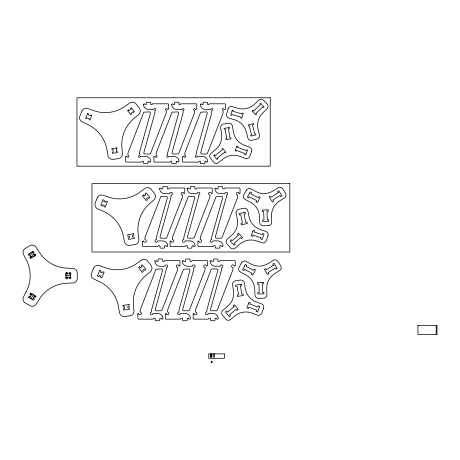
<?xml version="1.0" encoding="UTF-8"?>
<svg xmlns="http://www.w3.org/2000/svg" width="460" height="460" viewBox="0 0 460 460"><rect width="100%" height="100%" fill="white"/><g stroke="black" fill="none" stroke-linecap="round" stroke-linejoin="round"><path stroke-width="0.69" d="M210.577 357.109L211.209 353.872L211.847 357.109L210.577 357.109L210.577 353.872M29.566 297.896L32.091 293.526M31.004 298.712L33.591 294.239M32.43 299.552L34.793 295.464M30.113 254.886L28.928 255.57L28.186 254.282L33.425 251.258L34.166 252.546L32.976 253.23M30.992 256.404L29.802 257.088L30.544 258.376L35.788 255.352L35.046 254.064L33.856 254.754M31.705 256.795L30.59 257.439A3.421 3.421 0 0 0 29.975 257.893M33.931 255.513L35.04 254.869A3.421 3.421 0 0 1 35.742 254.564M65.521 273.918L71.15 273.918M65.521 275.575L70.685 275.575M65.521 277.23L71.15 277.23M417.939 325.416L437 325.404L437 334.535L417.939 334.535L417.939 325.404M212.416 361.646L212.083 361.87L212.336 362.227M31.809 294.653L30.694 294.009A3.421 3.421 0 0 1 30.187 293.652M34.028 295.935L35.144 296.579A3.421 3.421 0 0 0 36.075 296.947M31.188 295.084L30.003 294.4L30.745 293.118L35.983 296.142L35.242 297.424L34.057 296.74M30.308 296.608L29.124 295.924L28.382 297.206L33.62 300.23L34.362 298.948L33.178 298.264M32.01 251.545L34.592 256.03M30.808 252.781L33.16 256.852M29.365 253.592L31.889 257.968M436.178 325.416L436.178 334.535M214.527 353.872L214.527 357.109L213.262 357.109L213.262 353.872M211.847 353.872L211.847 357.109M69.213 273.918L69.213 272.55L70.696 272.55L70.696 278.599L69.213 278.599L69.213 277.23M67.453 273.918L67.453 272.55L65.97 272.55L65.97 278.599L67.453 278.599L67.453 277.23M66.763 273.711L66.763 273.067A3.421 3.421 0 0 0 66.614 272.055M66.763 276.92L66.763 278.202A3.421 3.421 0 0 1 66.683 278.961M125.683 156.871L125.672 161.546L126.138 162.104L141.755 162.115L142.324 161.201L143.353 161.201L143.612 163.616L147.511 163.714L148.068 163.242L148.08 161.201L149.103 161.201C148.741 162.271 150.696 162.535 150.782 161.546A5.135 5.135 0 0 0 145.648 156.406L140.283 156.406A0.914 0.914 0 0 1 139.368 157.32A0.914 0.914 0 0 1 138.454 156.406A0.914 0.914 0 0 1 139.368 155.497L139.368 152.984L150.38 113.344A1.138 1.138 0 0 0 149.281 111.895L143.83 112.182L128.346 151.984A5.704 5.704 0 0 0 127.955 154.054L127.955 155.497A0.914 0.914 0 0 1 128.869 156.406A0.914 0.914 0 0 1 127.955 157.32A0.914 0.914 0 0 1 127.04 156.406L126.034 156.446L125.683 156.871M143.474 104.265L143.462 104.368A5.135 5.135 0 0 0 148.603 109.503L153.968 109.503A0.914 0.914 0 0 1 154.876 108.589A0.914 0.914 0 0 1 155.79 109.503A0.914 0.914 0 0 1 154.876 110.417L154.876 112.93L143.865 152.57A1.138 1.138 0 0 0 144.969 154.014L149.966 154.014L150.437 153.692L165.905 113.925A5.704 5.704 0 0 0 166.29 111.855L166.29 110.417A0.914 0.914 0 0 1 165.381 109.503A0.914 0.914 0 0 1 166.29 108.589A0.914 0.914 0 0 1 167.204 109.503L168.216 109.463L168.567 109.037L168.573 104.368L168.107 103.805L152.496 103.799L151.921 104.707L150.897 104.707L150.638 102.292L146.74 102.2L146.176 102.666L146.171 104.707L145.141 104.707L144.676 103.805L143.474 104.265M142.646 241.362L142.635 246.031L143.1 246.594L157.803 246.6L158.378 245.686L159.861 245.686L160.114 248.107L164.013 248.199L164.577 247.733L164.582 245.686L166.066 245.686C165.703 246.761 167.658 247.026 167.745 246.031A5.135 5.135 0 0 0 162.61 240.896L157.699 240.896A1.368 1.368 0 0 1 156.331 242.265A1.368 1.368 0 0 1 154.962 240.896A1.368 1.368 0 0 1 156.331 239.528L156.331 237.469L167.342 197.829A1.138 1.138 0 0 0 166.244 196.38L161.247 196.386L160.77 196.708L145.308 236.474A5.704 5.704 0 0 0 144.917 238.539L144.917 239.528A1.368 1.368 0 0 1 146.286 240.896A1.368 1.368 0 0 1 144.917 242.265A1.368 1.368 0 0 1 143.549 240.896L142.646 241.362M137.856 313.916L137.845 318.584L138.31 319.142L153.013 319.154L153.583 318.24L155.066 318.24L155.325 320.66L159.223 320.752L159.787 320.286L159.792 318.24L161.276 318.24C160.914 319.315 162.869 319.579 162.955 318.584A5.135 5.135 0 0 0 157.82 313.45L152.91 313.45A1.368 1.368 0 0 1 151.541 314.818A1.368 1.368 0 0 1 150.173 313.45A1.368 1.368 0 0 1 151.541 312.075L151.541 310.023L162.552 270.382A1.138 1.138 0 0 0 161.454 268.933L156.003 269.221L140.513 309.028A5.704 5.704 0 0 0 140.127 311.092L140.127 312.075A1.368 1.368 0 0 1 141.496 313.45A1.368 1.368 0 0 1 140.127 314.818A1.368 1.368 0 0 1 138.759 313.45L137.856 313.916M153.905 156.871L153.899 161.546L154.364 162.104L169.976 162.115L170.551 161.201L171.574 161.201L171.833 163.616L175.731 163.714L176.295 163.242L176.301 161.201L177.33 161.201C176.968 162.271 178.923 162.535 179.009 161.546A5.135 5.135 0 0 0 173.868 156.406L168.504 156.406A0.914 0.914 0 0 1 167.595 157.32A0.914 0.914 0 0 1 166.681 156.406A0.914 0.914 0 0 1 167.595 155.497L167.595 152.984L178.606 113.344A1.138 1.138 0 0 0 177.502 111.895L172.052 112.182L156.567 151.984A5.704 5.704 0 0 0 156.181 154.054L156.181 155.497A0.914 0.914 0 0 1 157.09 156.406A0.914 0.914 0 0 1 156.181 157.32A0.914 0.914 0 0 1 155.267 156.406L154.255 156.446L153.905 156.871M159.66 188.456L159.649 188.56A5.135 5.135 0 0 0 164.789 193.7L169.694 193.7A1.368 1.368 0 0 1 171.062 192.332A1.368 1.368 0 0 1 172.431 193.7A1.368 1.368 0 0 1 171.062 195.069L171.062 197.121L160.051 236.762A1.138 1.138 0 0 0 161.149 238.211L166.152 238.211L166.623 237.889L182.091 198.122A5.704 5.704 0 0 0 182.476 196.052L182.476 195.069A1.368 1.368 0 0 1 181.108 193.7A1.368 1.368 0 0 1 182.476 192.332A1.368 1.368 0 0 1 183.845 193.7L184.759 193.125L184.759 188.56L184.293 188.002L169.59 187.99L169.021 188.905L167.538 188.905L167.279 186.49L163.38 186.392L162.823 186.863L162.811 188.905L161.328 188.905L160.862 188.002L159.66 188.456M154.87 261.01L154.859 261.113A5.135 5.135 0 0 0 159.994 266.254L164.904 266.254A1.368 1.368 0 0 1 166.273 264.88A1.368 1.368 0 0 1 167.641 266.254A1.368 1.368 0 0 1 166.273 267.622L166.273 269.675L155.261 309.315A1.138 1.138 0 0 0 156.36 310.764L161.362 310.764L161.834 310.442L177.295 270.675A5.704 5.704 0 0 0 177.686 268.605L177.686 267.622A1.368 1.368 0 0 1 176.318 266.254A1.368 1.368 0 0 1 177.686 264.88A1.368 1.368 0 0 1 179.055 266.254L179.969 265.679L179.969 261.113L179.504 260.555L164.801 260.544L164.231 261.458L162.748 261.458L162.489 259.037L158.591 258.945L158.027 259.411L158.021 261.458L156.538 261.458L156.066 260.555L154.87 261.01M171.701 104.265L171.689 104.368A5.135 5.135 0 0 0 176.824 109.503L182.189 109.503A0.914 0.914 0 0 1 183.103 108.589A0.914 0.914 0 0 1 184.017 109.503A0.914 0.914 0 0 1 183.103 110.417L183.103 112.93L172.092 152.57A1.138 1.138 0 0 0 173.19 154.014L178.187 154.014L178.664 153.692L194.126 113.925A5.704 5.704 0 0 0 194.517 111.855L194.517 110.417A0.914 0.914 0 0 1 193.602 109.503A0.914 0.914 0 0 1 194.517 108.589A0.914 0.914 0 0 1 195.431 109.503L196.437 109.463L196.788 109.037L196.799 104.368L196.334 103.805L180.717 103.799L180.147 104.707L179.118 104.707L178.859 102.292L174.961 102.2L174.403 102.666L174.392 104.707L173.368 104.707L172.897 103.805L171.701 104.265M170.096 241.362L170.085 246.031L170.551 246.594L185.254 246.6L185.823 245.686L187.312 245.686L187.565 248.107L191.463 248.199L192.027 247.733L192.033 245.686L193.516 245.686C193.154 246.761 195.109 247.026 195.195 246.031A5.135 5.135 0 0 0 190.06 240.896L185.15 240.896A1.368 1.368 0 0 1 183.781 242.265A1.368 1.368 0 0 1 182.413 240.896A1.368 1.368 0 0 1 183.781 239.528L183.781 237.469L194.793 197.829A1.138 1.138 0 0 0 193.695 196.38L188.698 196.386L188.22 196.708L172.759 236.474A5.704 5.704 0 0 0 172.368 238.539L172.368 239.528A1.368 1.368 0 0 1 173.736 240.896A1.368 1.368 0 0 1 172.368 242.265A1.368 1.368 0 0 1 170.999 240.896L170.096 241.362M165.307 313.916L165.295 318.584L165.761 319.142L180.464 319.154L181.033 318.24L182.517 318.24L182.775 320.66L186.674 320.752L187.231 320.286L187.243 318.24L188.726 318.24C188.364 319.315 190.319 319.579 190.405 318.584A5.135 5.135 0 0 0 185.271 313.45L180.36 313.45A1.368 1.368 0 0 1 178.992 314.818A1.368 1.368 0 0 1 177.623 313.45A1.368 1.368 0 0 1 178.992 312.075L178.992 310.023L190.003 270.382A1.138 1.138 0 0 0 188.905 268.933L183.454 269.221L167.963 309.028A5.704 5.704 0 0 0 167.578 311.092L167.578 312.075A1.368 1.368 0 0 1 168.946 313.45A1.368 1.368 0 0 1 167.578 314.818A1.368 1.368 0 0 1 166.209 313.45L165.307 313.916M182.551 156.871L182.545 161.546L183.011 162.104L198.628 162.115L199.197 161.201L200.221 161.201L200.48 163.616L204.378 163.714L204.941 163.242L204.947 161.201L205.976 161.201C205.614 162.271 207.569 162.535 207.655 161.546A5.135 5.135 0 0 0 202.515 156.406L197.15 156.406A0.914 0.914 0 0 1 196.242 157.32A0.914 0.914 0 0 1 195.327 156.406A0.914 0.914 0 0 1 196.242 155.497L196.242 152.984L207.253 113.344A1.138 1.138 0 0 0 206.149 111.895L200.698 112.182L185.213 151.984A5.704 5.704 0 0 0 184.828 154.054L184.828 155.497A0.914 0.914 0 0 1 185.742 156.406A0.914 0.914 0 0 1 184.828 157.32A0.914 0.914 0 0 1 183.914 156.406L182.902 156.446L182.551 156.871M187.111 188.456L187.099 188.56A5.135 5.135 0 0 0 192.24 193.7L197.144 193.7A1.368 1.368 0 0 1 198.513 192.332A1.368 1.368 0 0 1 199.881 193.7A1.368 1.368 0 0 1 198.513 195.069L198.513 197.121L187.502 236.762A1.138 1.138 0 0 0 188.6 238.211L193.602 238.211L194.074 237.889L209.541 198.122A5.704 5.704 0 0 0 209.927 196.052L209.927 195.069A1.368 1.368 0 0 1 208.558 193.7A1.368 1.368 0 0 1 209.927 192.332A1.368 1.368 0 0 1 211.295 193.7L212.209 193.125L212.209 188.56L211.744 188.002L197.041 187.99L196.472 188.905L194.988 188.905L194.73 186.49L190.831 186.392L190.273 186.863L190.262 188.905L188.778 188.905L188.312 188.002L187.111 188.456M182.321 261.01L182.309 261.113A5.135 5.135 0 0 0 187.444 266.254L192.355 266.254A1.368 1.368 0 0 1 193.723 264.88A1.368 1.368 0 0 1 195.092 266.254A1.368 1.368 0 0 1 193.723 267.622L193.723 269.675L182.712 309.315A1.138 1.138 0 0 0 183.81 310.764L188.813 310.764L189.284 310.442L204.746 270.675A5.704 5.704 0 0 0 205.137 268.605L205.137 267.622A1.368 1.368 0 0 1 203.768 266.254A1.368 1.368 0 0 1 205.137 264.88A1.368 1.368 0 0 1 206.505 266.254L207.42 265.679L207.42 261.113L206.954 260.555L192.251 260.544L191.682 261.458L190.198 261.458L189.94 259.037L186.041 258.945L185.478 259.411L185.472 261.458L183.988 261.458L183.517 260.555L182.321 261.01M200.347 104.265L200.336 104.368A5.135 5.135 0 0 0 205.47 109.503L210.835 109.503A0.914 0.914 0 0 1 211.749 108.589A0.914 0.914 0 0 1 212.664 109.503A0.914 0.914 0 0 1 211.749 110.417L211.749 112.93L200.738 152.57A1.138 1.138 0 0 0 201.836 154.014L206.839 154.014L207.31 153.692L222.772 113.925A5.704 5.704 0 0 0 223.163 111.855L223.163 110.417A0.914 0.914 0 0 1 222.249 109.503A0.914 0.914 0 0 1 223.163 108.589A0.914 0.914 0 0 1 224.077 109.503L225.084 109.463L225.434 109.037L225.446 104.368L224.98 103.805L209.363 103.799L208.794 104.707L207.765 104.707L207.506 102.292L203.613 102.2L203.05 102.666L203.038 104.707L202.015 104.707L201.543 103.805L200.347 104.265M197.932 241.362L197.921 246.031L198.392 246.594L213.089 246.6L213.664 245.686L215.148 245.686L215.406 248.107L219.299 248.199L219.863 247.733L219.874 245.686L221.358 245.686C220.99 246.761 222.95 247.026 223.031 246.031A5.135 5.135 0 0 0 217.896 240.896L212.992 240.896A1.368 1.368 0 0 1 211.617 242.265A1.368 1.368 0 0 1 210.249 240.896A1.368 1.368 0 0 1 211.617 239.528L211.617 237.469L222.628 197.829A1.138 1.138 0 0 0 221.53 196.38L216.574 196.38L216.062 196.708L200.594 236.474A5.704 5.704 0 0 0 200.203 238.539L200.203 239.528A1.368 1.368 0 0 1 201.578 240.896A1.368 1.368 0 0 1 200.203 242.265A1.368 1.368 0 0 1 198.835 240.896L197.932 241.362M193.142 313.916L193.131 318.584L193.597 319.142L208.299 319.154L208.869 318.24L210.352 318.24L210.611 320.66L214.509 320.752L215.073 320.286L215.079 318.24L216.562 318.24C216.2 319.315 218.155 319.579 218.241 318.584A5.135 5.135 0 0 0 213.106 313.45L208.196 313.45A1.368 1.368 0 0 1 206.827 314.818A1.368 1.368 0 0 1 205.459 313.45A1.368 1.368 0 0 1 206.827 312.075L206.827 310.023L217.839 270.382A1.138 1.138 0 0 0 216.74 268.933L211.744 268.939L211.266 269.261L195.805 309.028A5.704 5.704 0 0 0 195.414 311.092L195.414 312.075A1.368 1.368 0 0 1 196.782 313.45A1.368 1.368 0 0 1 195.414 314.818A1.368 1.368 0 0 1 194.045 313.45L193.142 313.916M214.946 188.456L214.935 188.56A5.135 5.135 0 0 0 220.075 193.7L224.98 193.7A1.368 1.368 0 0 1 226.349 192.332A1.368 1.368 0 0 1 227.723 193.7A1.368 1.368 0 0 1 226.349 195.069L226.349 197.121L215.337 236.762A1.138 1.138 0 0 0 216.441 238.211L221.438 238.211L221.91 237.889L237.377 198.122A5.704 5.704 0 0 0 237.762 196.052L237.762 195.069A1.368 1.368 0 0 1 236.394 193.7A1.368 1.368 0 0 1 237.762 192.332A1.368 1.368 0 0 1 239.137 193.7L240.045 193.125L240.045 188.56L239.579 188.002L224.877 187.99L224.308 188.905L222.824 188.905L222.565 186.49L218.667 186.392L218.109 186.863L218.097 188.905L216.614 188.905L216.148 188.002L214.946 188.456M210.157 261.01L210.145 261.113A5.135 5.135 0 0 0 215.28 266.254L220.19 266.254A1.368 1.368 0 0 1 221.559 264.88A1.368 1.368 0 0 1 222.927 266.254A1.368 1.368 0 0 1 221.559 267.622L221.559 269.675L210.548 309.315A1.138 1.138 0 0 0 211.646 310.764L216.648 310.764L217.12 310.442L232.587 270.675A5.704 5.704 0 0 0 232.973 268.605L232.973 267.622A1.368 1.368 0 0 1 231.604 266.254A1.368 1.368 0 0 1 232.973 264.88A1.368 1.368 0 0 1 234.341 266.254L235.255 265.679L235.255 261.113L234.79 260.555L220.087 260.544L219.518 261.458L218.034 261.458L217.775 259.037L213.877 258.945L213.319 259.411L213.308 261.458L211.824 261.458L211.358 260.555L210.157 261.01M232.242 110.164L230.811 115.098L231.794 115.385L232.053 114.505L241.034 117.127L240.781 118.001L241.77 118.289L243.202 113.355L242.219 113.068L241.96 113.948L232.978 111.331L233.231 110.452L232.242 110.164M228.091 108.945L226.642 113.873A3.421 3.421 0 0 0 228.965 118.128L234.571 119.761A17.118 17.118 0 0 1 246.416 132.123L247.802 137.781A3.421 3.421 0 0 0 251.93 140.294L256.921 139.087A3.421 3.421 0 0 0 259.446 134.941L258.054 129.271A17.118 17.118 0 0 1 262.844 112.832L267.047 108.807A3.421 3.421 0 0 0 267.156 103.971L263.62 100.251A3.421 3.421 0 0 0 258.767 100.142L254.552 104.178A17.118 17.118 0 0 1 237.923 108.255L232.334 106.628A3.421 3.421 0 0 0 228.091 108.945M252.793 231.501L251.286 235.928L252.689 236.411L253.132 235.112L261.13 237.826L260.688 239.119L262.091 239.602L264.04 233.875L262.637 233.392L262.194 234.692L254.196 231.978L254.639 230.684L253.236 230.201L252.793 231.501M267.973 235.767L266.305 240.626A3.421 3.421 0 0 1 261.964 242.759L256.456 240.885A17.118 17.118 0 0 0 239.66 244.225L235.273 248.072A3.421 3.421 0 0 1 230.431 247.75L227.056 243.875A3.421 3.421 0 0 1 227.384 239.05L231.759 235.215A17.118 17.118 0 0 0 237.268 219.006L236.13 213.279A3.421 3.421 0 0 1 238.826 209.248L243.869 208.265A3.421 3.421 0 0 1 247.882 210.956L249.021 216.666A17.118 17.118 0 0 0 260.308 229.54L265.834 231.414A3.421 3.421 0 0 1 267.973 235.767M211.18 362.089C210.645 361.508 212.152 362.164 211.18 362.089M248.555 303.571L246.899 307.947L248.285 308.476L248.774 307.194L256.674 310.178L256.191 311.46L257.577 311.983L259.716 306.325L258.33 305.802L257.847 307.084L249.941 304.1L250.43 302.818L249.044 302.289L248.555 303.571M97.169 197.949L95.237 203.015A4.566 4.566 0 0 0 97.687 208.828L103.327 211.278A34.241 34.241 0 0 1 123.234 235.75L124.482 241.77A4.566 4.566 0 0 0 129.674 245.352L135.027 244.49A4.566 4.566 0 0 0 138.839 239.464L138.138 233.358A34.241 34.241 0 0 1 149.379 203.878L153.968 199.789A4.566 4.566 0 0 0 154.474 193.499L151.052 189.296A4.566 4.566 0 0 0 144.791 188.508L139.857 192.171A34.241 34.241 0 0 1 108.704 197.173L102.867 195.241A4.566 4.566 0 0 0 97.169 197.949M102.982 199.83L100.826 205.482L102.212 206.011L102.701 204.729L104.345 205.355L103.856 206.638L105.242 207.167L107.398 201.514L106.013 200.986L105.524 202.262L103.885 201.641L104.368 200.359L102.982 199.83M236.894 146.027L235.066 150.822L236.026 151.19L236.354 150.339L245.099 153.669L244.772 154.525L245.732 154.888L247.56 150.092L246.6 149.724L246.278 150.575L237.532 147.246L237.855 146.389L236.894 146.027M263.586 308.355L261.752 313.156A3.421 3.421 0 0 1 257.341 315.14L251.896 313.076A17.118 17.118 0 0 0 235.002 315.842L230.483 319.539A3.421 3.421 0 0 1 225.659 319.05L222.416 315.065A3.421 3.421 0 0 1 222.904 310.253L227.412 306.567A17.118 17.118 0 0 0 233.467 290.553L232.524 284.792A3.421 3.421 0 0 1 235.359 280.859L240.43 280.042A3.421 3.421 0 0 1 244.352 282.871L245.295 288.621A17.118 17.118 0 0 0 256.134 301.869L261.596 303.933A3.421 3.421 0 0 1 263.586 308.355M251.62 151.645L249.774 156.44A3.421 3.421 0 0 1 245.358 158.412L239.919 156.337A17.118 17.118 0 0 0 223.014 159.056L218.488 162.742A3.421 3.421 0 0 1 213.664 162.242L210.433 158.246A3.421 3.421 0 0 1 210.933 153.439L215.452 149.764A17.118 17.118 0 0 0 221.547 133.762L220.622 128.001A3.421 3.421 0 0 1 223.468 124.073L228.539 123.274A3.421 3.421 0 0 1 232.455 126.109L233.381 131.859A17.118 17.118 0 0 0 244.185 145.141L249.642 147.217A3.421 3.421 0 0 1 251.62 151.645M81.978 111.009L79.902 116.018A4.566 4.566 0 0 0 82.179 121.906L87.745 124.51A34.241 34.241 0 0 1 106.933 149.558L108.002 155.612A4.566 4.566 0 0 0 113.091 159.344L118.467 158.637A4.566 4.566 0 0 0 122.423 153.72L121.9 147.597A34.241 34.241 0 0 1 133.992 118.462L138.701 114.505A4.566 4.566 0 0 0 139.391 108.232L136.091 103.931A4.566 4.566 0 0 0 129.858 102.959L124.815 106.478A34.241 34.241 0 0 1 93.535 110.572L87.757 108.474A4.566 4.566 0 0 0 81.978 111.009M87.561 113.482L85.589 118.226L86.537 118.623L86.888 117.777L89.355 118.801L89.01 119.646L89.959 120.037L91.925 115.293L90.976 114.902L90.626 115.748L88.159 114.718L88.51 113.879L87.561 113.482M93.633 268.094L91.54 273.096A4.566 4.566 0 0 0 93.805 278.984L99.366 281.606A34.241 34.241 0 0 1 118.49 306.699L119.542 312.754A4.566 4.566 0 0 0 124.62 316.503L130.002 315.813A4.566 4.566 0 0 0 133.969 310.902L133.457 304.779A34.241 34.241 0 0 1 145.63 275.672L150.345 271.728A4.566 4.566 0 0 0 151.047 265.46L147.763 261.148A4.566 4.566 0 0 0 141.53 260.164L136.476 263.666A34.241 34.241 0 0 1 105.185 267.68L99.412 265.57A4.566 4.566 0 0 0 93.633 268.094M99.745 270.434L97.411 276.017L98.779 276.586L99.308 275.321L100.93 276L100.406 277.265L101.775 277.84L104.104 272.257L102.735 271.688L102.206 272.947L100.585 272.268L101.114 271.009L99.745 270.434M26.346 291.462L23.512 296.918A4.566 4.566 0 0 0 25.283 302.973L29.98 305.687A4.566 4.566 0 0 0 36.11 304.192L39.416 299.011A34.241 34.241 0 0 1 66.74 283.233L72.881 282.963A4.566 4.566 0 0 0 77.24 278.398L77.24 272.976A4.566 4.566 0 0 0 72.881 268.416L66.74 268.14A34.241 34.241 0 0 1 39.416 252.367L36.11 247.187A4.566 4.566 0 0 0 29.98 245.692L25.283 248.4A4.566 4.566 0 0 0 23.512 254.46L26.346 259.917A34.241 34.241 0 0 1 26.346 291.462M249.556 193.137L247.371 197.277L248.682 197.967L249.326 196.759L256.795 200.692L256.157 201.9L257.468 202.595L260.291 197.242L258.98 196.552L258.342 197.76L250.867 193.827L251.505 192.619L250.194 191.923L249.556 193.137M244.76 265.69L242.581 269.83L243.892 270.52L244.53 269.313L252.005 273.246L251.367 274.453L252.678 275.149L255.501 269.796L254.19 269.106L253.546 270.313L246.077 266.38L246.715 265.173L245.404 264.477L244.76 265.69M246.221 190.308L243.811 194.844A3.421 3.421 0 0 0 245.237 199.479L250.407 202.199A17.118 17.118 0 0 1 259.532 216.683L259.762 222.502A3.421 3.421 0 0 0 263.304 225.791L268.439 225.607A3.421 3.421 0 0 0 271.733 222.053L271.509 216.217A17.118 17.118 0 0 1 279.49 201.072L284.412 197.967A3.421 3.421 0 0 0 285.493 193.252L282.768 188.899A3.421 3.421 0 0 0 278.036 187.818L273.096 190.934A17.118 17.118 0 0 1 255.99 191.596L250.838 188.882A3.421 3.421 0 0 0 246.221 190.308M241.425 262.861L239.022 267.398A3.421 3.421 0 0 0 240.448 272.032L245.617 274.752A17.118 17.118 0 0 1 254.742 289.236L254.966 295.055A3.421 3.421 0 0 0 258.514 298.344L263.643 298.16A3.421 3.421 0 0 0 266.944 294.607L266.719 288.771A17.118 17.118 0 0 1 274.695 273.625L279.623 270.52A3.421 3.421 0 0 0 280.698 265.805L277.972 261.452A3.421 3.421 0 0 0 273.246 260.371L268.306 263.488A17.118 17.118 0 0 1 251.2 264.149L246.048 261.435A3.421 3.421 0 0 0 241.425 262.861M252.971 110.434L252.23 111.147L255.783 114.856L256.525 114.143L255.892 113.488L262.654 107.013L263.281 107.669L264.023 106.962L260.475 103.253L259.733 103.96L260.36 104.621L253.604 111.096L252.971 110.434M238.389 235.169L232.041 240.741L231.138 239.712L230.023 240.689L234.008 245.237L235.123 244.26L234.22 243.231L240.568 237.659L241.471 238.688L242.587 237.711L238.602 233.162L237.486 234.14L238.389 235.169M234.036 306.751L227.499 312.098L226.636 311.041L225.486 311.978L229.316 316.664L230.466 315.721L229.597 314.663L236.13 309.31L236.998 310.373L238.148 309.436L234.318 304.75L233.168 305.687L234.036 306.751M143.606 194.948L142.456 195.885L146.274 200.577L147.424 199.64L146.562 198.576L147.924 197.466L148.787 198.53L149.937 197.593L146.125 192.901L144.969 193.838L145.837 194.902L144.469 196.012L143.606 194.948M214.596 154.87L213.796 155.52L217.039 159.505L217.839 158.855L217.258 158.148L224.52 152.243L225.095 152.95L225.894 152.3L222.651 148.315L221.852 148.965L222.433 149.672L215.171 155.583L214.596 154.87M128.398 110.003L127.581 110.63L130.709 114.707L131.52 114.08L130.968 113.355L133.089 111.728L133.641 112.459L134.458 111.832L131.336 107.755L130.519 108.376L131.071 109.106L128.955 110.728L128.398 110.003M139.719 266.737L138.54 267.639L142.203 272.446L143.388 271.549L142.554 270.457L143.951 269.393L144.785 270.486L145.964 269.583L142.295 264.77L141.116 265.673L141.945 266.76L140.547 267.829L139.719 266.737M278.288 192.711L271.147 197.219L270.417 196.058L269.157 196.845L272.383 201.969L273.637 201.175L272.912 200.014L280.054 195.511L280.784 196.667L282.037 195.88L278.817 190.762L277.558 191.55L278.288 192.711M273.499 265.265L266.351 269.767L265.627 268.611L264.368 269.399L267.593 274.517L268.847 273.729L268.117 272.567L275.264 268.065L275.994 269.221L277.248 268.433L274.022 263.315L272.768 264.103L273.499 265.265M253.184 123.78L248.193 124.999L248.44 126L249.326 125.781L251.557 134.872L250.665 135.09L250.913 136.085L255.898 134.866L255.656 133.866L254.771 134.084L252.54 124.993L253.431 124.775L253.184 123.78M243.771 212.635L239.183 213.543L239.47 214.998L240.816 214.734L242.466 223.019L241.12 223.284L241.408 224.739L247.342 223.56L247.054 222.105L245.709 222.37L244.059 214.09L245.404 213.825L245.117 212.37L243.771 212.635M240.183 284.412L235.566 285.165L235.802 286.626L237.159 286.407L238.521 294.745L237.17 294.964L237.412 296.43L243.38 295.452L243.139 293.992L241.787 294.21L240.425 285.873L241.776 285.654L241.534 284.188L240.183 284.412M229.218 127.546L224.146 128.363L224.308 129.381L225.21 129.231L226.699 138.471L225.797 138.621L225.958 139.633L231.029 138.816L230.868 137.804L229.965 137.948L228.482 128.708L229.379 128.564L229.218 127.546M133.618 233.749L127.65 234.709L127.886 236.175L129.237 235.957L129.513 237.693L128.162 237.912L128.398 239.378L134.372 238.418L134.136 236.952L132.785 237.17L132.503 235.434L133.854 235.215L133.618 233.749M116.92 147.919L111.826 148.586L111.958 149.603L112.867 149.488L113.212 152.133L112.309 152.254L112.441 153.272L117.536 152.605L117.398 151.587L116.495 151.708L116.15 149.057L117.053 148.936L116.92 147.919M128.99 304.577L122.992 305.348L123.176 306.82L124.539 306.647L124.763 308.39L123.401 308.562L123.59 310.034L129.593 309.264L129.404 307.792L128.047 307.97L127.822 306.222L129.179 306.049L128.99 304.577M266.926 209.898L262.246 210.076L262.303 211.56L263.672 211.508L264.005 219.949L262.637 220.001L262.689 221.484L268.738 221.248L268.68 219.765L267.312 219.817L266.978 211.381L268.347 211.33L268.295 209.846L266.926 209.898M262.131 282.452L257.456 282.63L257.514 284.113L258.882 284.061L259.21 292.502L257.841 292.554L257.899 294.038L263.942 293.802L263.89 292.318L262.522 292.37L262.188 283.935L263.557 283.883L263.499 282.4L262.131 282.452M270.233 97.773L76.946 97.773L76.946 166.158L270.233 166.158L270.233 97.773M289.823 183.632L91.96 183.632L91.96 252.017L289.823 252.017L289.823 183.632M224.359 353.872L208.748 353.872L208.748 358.294L224.359 358.294L224.359 353.872M211.859 361.744L211.761 362.135L211.859 361.744"/></g></svg>
